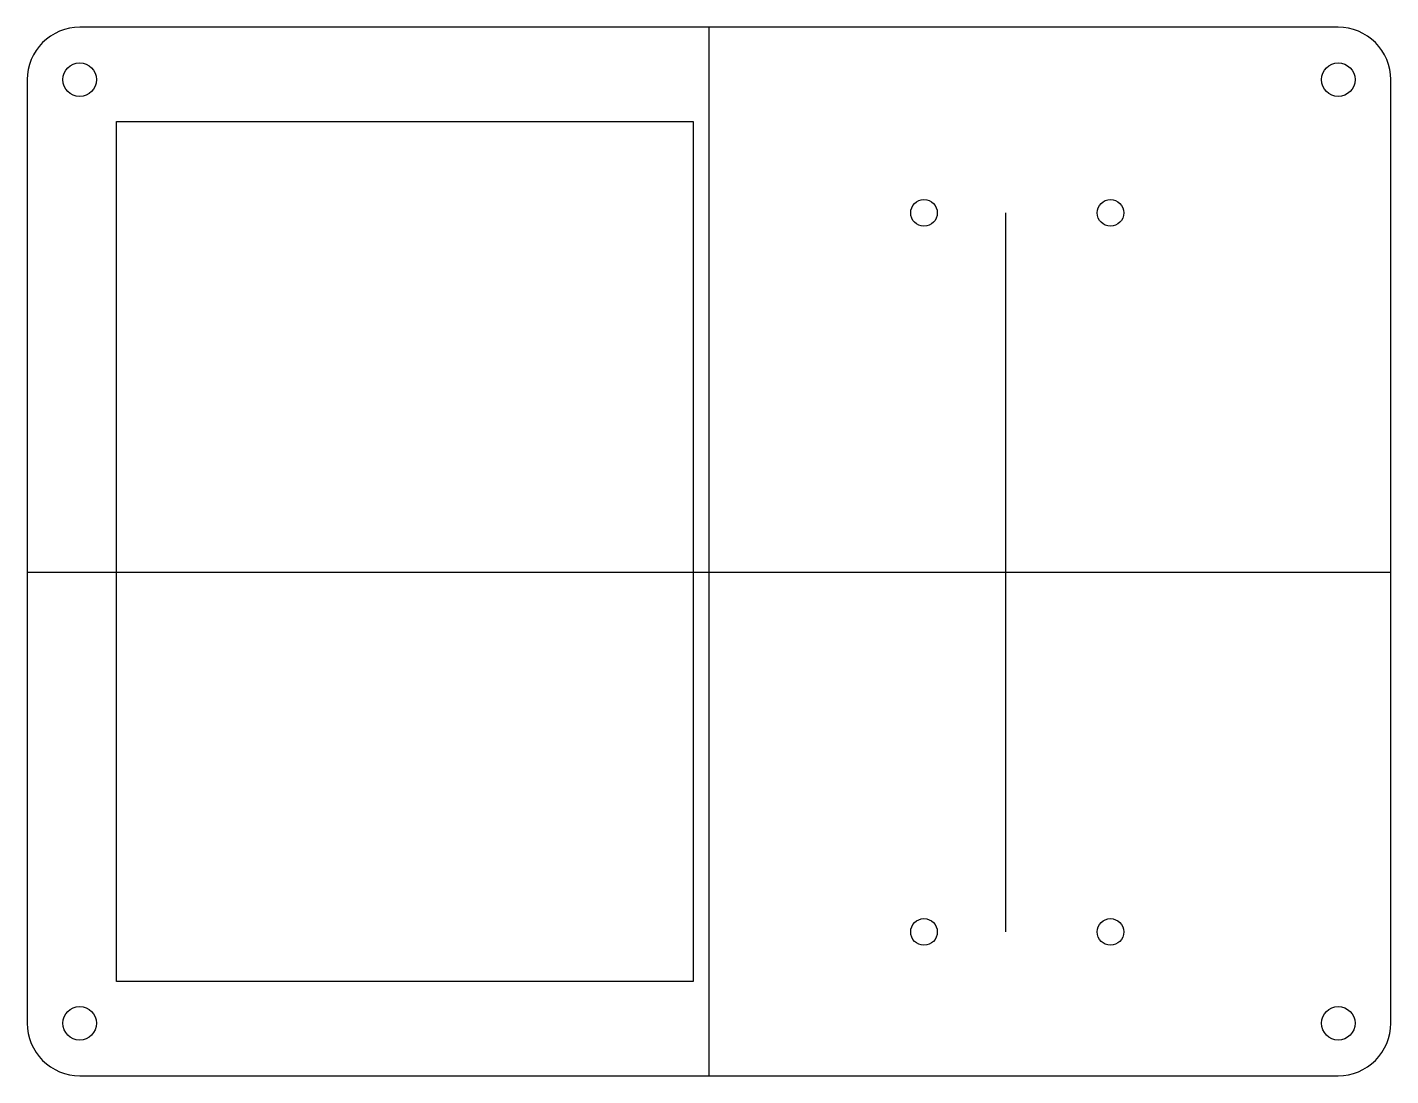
# Model space of a CAD drawing. Header units: millimetres. Extents: x 101 to 231, y 23 to 123.
import ezdxf

# ---------------------------------------------------------------- set-up
doc = ezdxf.new("R2010")
doc.units = ezdxf.units.MM
doc.header["$MEASUREMENT"] = 0
for name, color, linetype in [('Breadboard', 54, 'Continuous'), ('Construction 01', 4, 'Continuous'), ('Wood Base', 40, 'Continuous')]:
    doc.layers.add(name, color=color, linetype=linetype)

msp = doc.modelspace()

# ---------------------------------------------------------------- linework, layer by layer
at = {"layer": 'Breadboard'}
msp.add_lwpolyline([(164.69, 31.79), (109.69, 31.79), (109.69, 113.79), (164.69, 113.79)], close=True, dxfattribs=at)
at = {"layer": 'Construction 01'}
for p, q in [((166.19, 122.79), (166.19, 22.79)), ((194.47, 105.08), (194.47, 36.5)), ((231.19, 70.79), (101.19, 70.79)), ((194.47, 70.79), (176.69, 70.79))]:
    msp.add_line(p, q, dxfattribs=at)
at = {"layer": 'Wood Base'}
msp.add_lwpolyline([(231.19, 27.79), (231.19, 117.79, 0.414214), (226.19, 122.79), (106.19, 122.79, 0.414214), (101.19, 117.79), (101.19, 27.79, 0.414214), (106.19, 22.79), (226.19, 22.79, 0.414214)], format="xyb", close=True, dxfattribs=at)
for centre, radius in [((106.19, 117.79), 1.6), ((226.19, 117.79), 1.6), ((186.69, 105.08), 1.27), ((204.47, 105.08), 1.27), ((186.69, 36.5), 1.27), ((204.47, 36.5), 1.27), ((106.19, 27.79), 1.6), ((226.19, 27.79), 1.6)]:
    msp.add_circle(centre, radius, dxfattribs=at)

doc.saveas('drawing.dxf')
